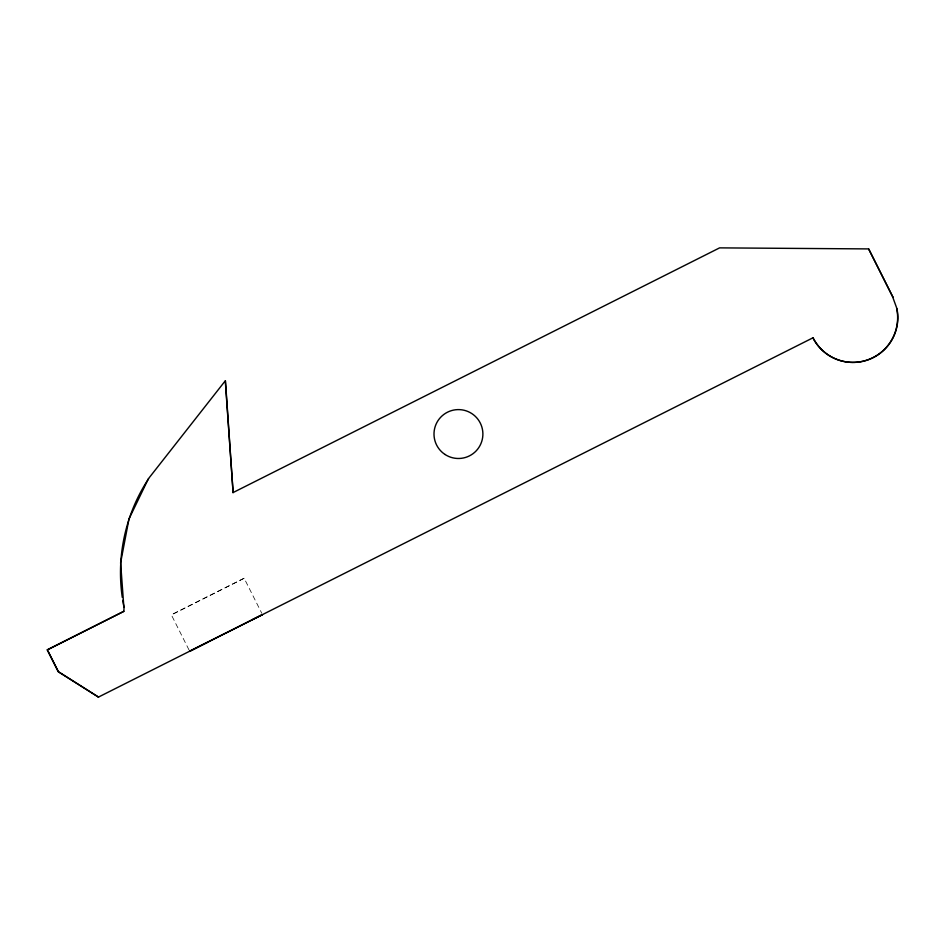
<?xml version="1.0" encoding="UTF-8"?>
<svg xmlns="http://www.w3.org/2000/svg" width="945" height="945" viewBox="0 0 945 945"><rect width="100%" height="100%" fill="white"/><g stroke="black" fill="none" stroke-linecap="round" stroke-linejoin="round"><path stroke-width="0.71" stroke-dasharray="4.72 3.54" d="M189.012 649.947L171.364 614.852L198.273 601.292L244.153 578.245L261.812 613.34M244.153 578.245L171.364 614.852"/><path stroke-width="1.42" d="M48.065 651.152L58.401 671.706L98.54 697.126L58.236 671.706L47.25 649.876L123.866 611.332L124.043 607.363A171.104 171.104 0 0 1 122.744 600.311M225.453 380.811L233.108 492.64L225.276 380.811L148.412 478.725L128.981 518.935L120.606 562.818L123.878 607.363M225.997 632.949L189.673 651.247L207.924 642.092M226.138 632.949L262.462 614.64L251.748 620.003M232.942 492.64L719.594 247.873L868.644 248.913L892.966 297.273L868.644 248.913M98.374 697.126L813.043 337.767A44.781 44.781 0 0 0 896.899 308.566L892.789 297.273M123.866 611.332L47.25 649.876M122.295 597.453A171.104 171.104 0 0 1 128.709 520.305M129.146 518.935A171.104 171.104 0 0 1 148.589 478.725M896.722 308.566A44.781 44.781 0 0 1 812.877 337.767M445.024 454.474A24.44 24.44 0 0 0 482.848 435.444A24.44 24.44 0 0 0 447.457 412.209A24.44 24.44 0 0 0 445.024 454.474"/></g></svg>
